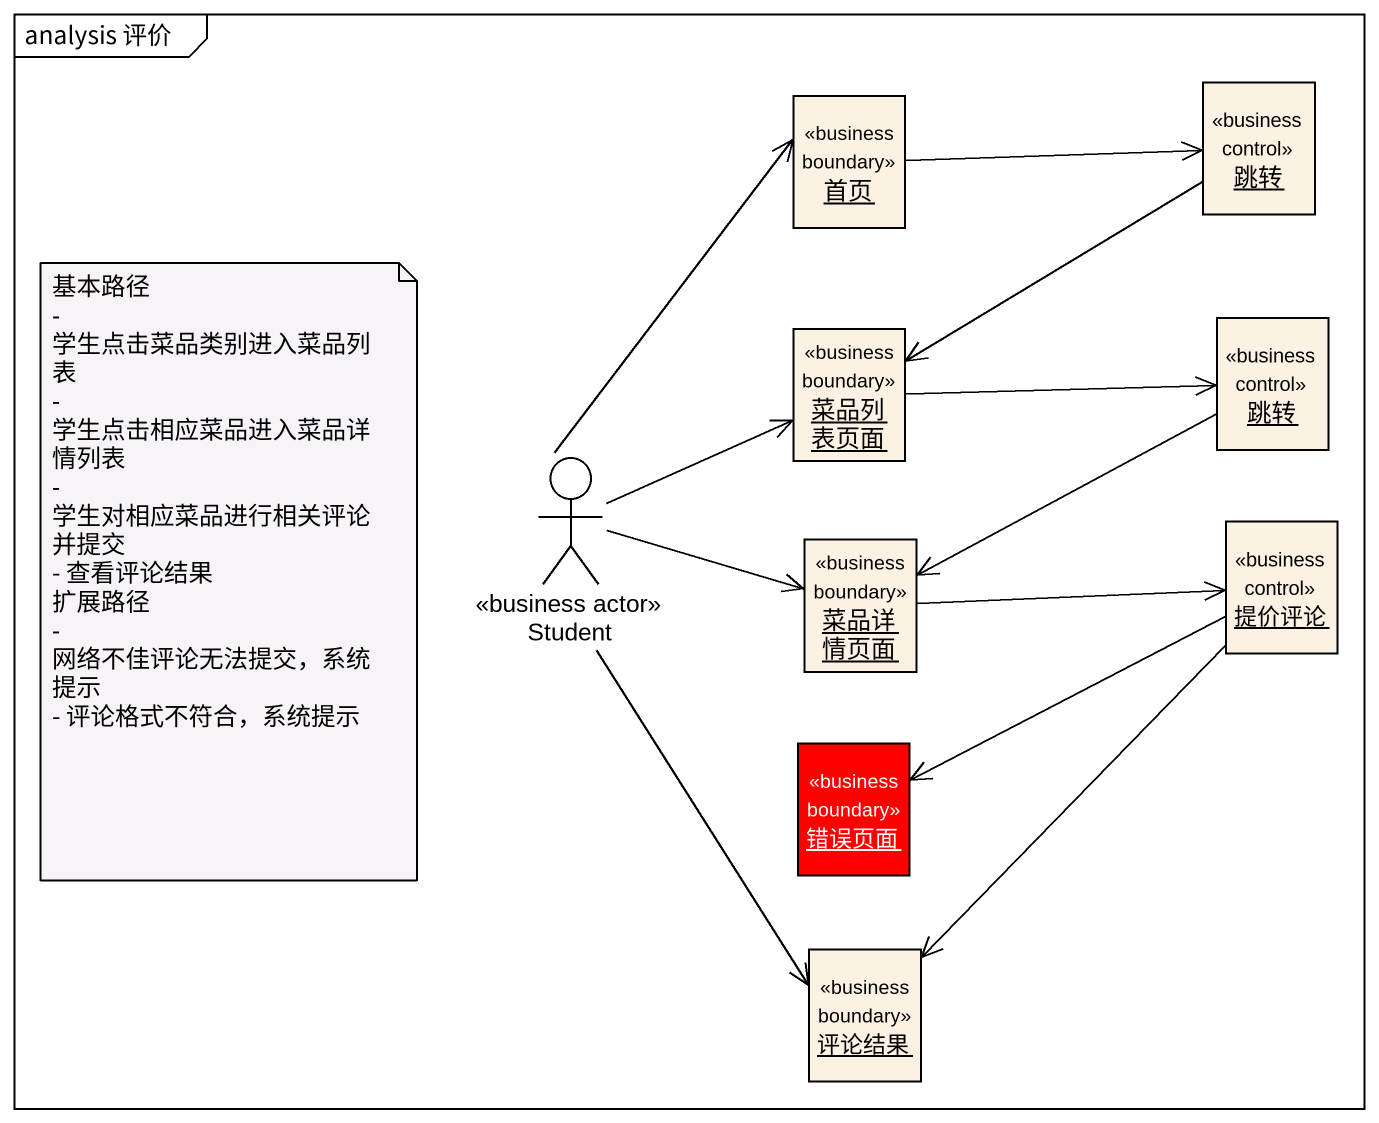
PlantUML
@startuml
mainframe analysis 评价
allowmixing
hide circle
hide empty members
object 首页 <<business boundary>>
object 跳转 <<business control>>
object 菜品列表页面 <<business boundary>>
object "跳转" as 跳转_2 <<business control>>
actor Student <<business actor>>
object 菜品详情页面 <<business boundary>>
object 提价评论 <<business control>>
object 错误页面 <<business boundary>> #FF0000
object 评论结果 <<business boundary>>
首页 -right-> 跳转
跳转 --> 菜品列表页面
菜品列表页面 -right-> 跳转_2
跳转_2 -left-> 菜品详情页面
Student -up-> 首页
Student -right-> 菜品列表页面
Student -right-> 菜品详情页面
Student --> 评论结果
菜品详情页面 -right-> 提价评论
提价评论 -left-> 错误页面
提价评论 --> 评论结果
note as N1
  基本路径
  - 学生点击菜品类别进入菜品列表
  - 学生点击相应菜品进入菜品详情列表
  - 学生对相应菜品进行相关评论并提交
  - 查看评论结果
  扩展路径
  - 网络不佳评论无法提交，系统提示
  - 评论格式不符合，系统提示
end note
@enduml
